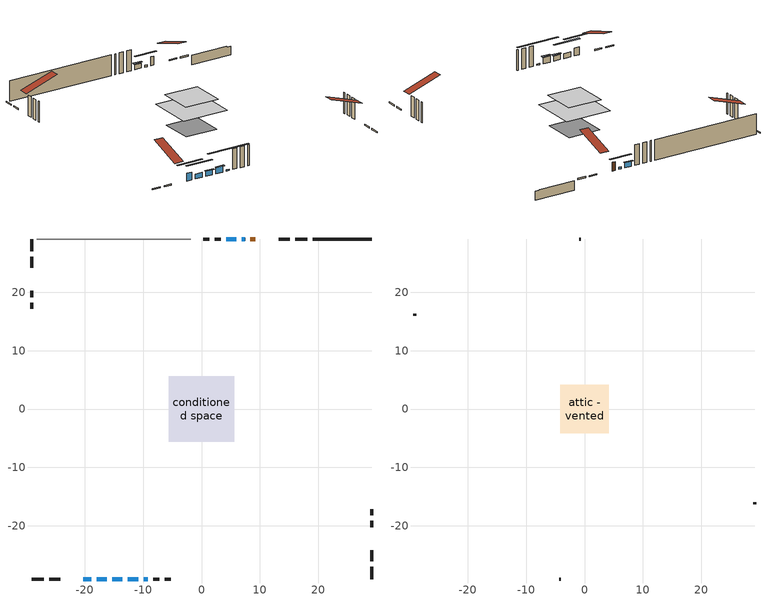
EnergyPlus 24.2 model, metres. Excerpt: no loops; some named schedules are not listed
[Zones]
conditioned space
 floor adiabatic (AdiabaticFloorConstruction): -5.62,-5.62 -5.62,5.62 5.62,5.62 5.62,-5.62 z3
 floor foundation (Slab1 construction): -3.99,-3.99 -3.99,3.99 3.99,3.99 3.99,-3.99 z-1.69
 wall outside (RimJoist1 construction): 18.16,29.15 16.06,29.15 / -29.15,-29.15 -27.06,-29.15 / -29.15,29.15 -29.15,27.06 / 29.15,-29.15 29.15,-27.06 z0.56:0.86
 wall outside (RimJoist2 construction): 15.13,29.15 13.25,29.15 / -26.13,-29.15 -24.24,-29.15 / -29.15,26.13 -29.15,24.24 / 29.15,-26.13 29.15,-24.24 z0.56:0.86
 wall outside (AdiabaticWallConstruction 1): 9.25,29.15 8.39,29.15 z0.56:2.59
 wall outside (AdiabaticWallConstruction): 7.46,29.15 6.9,29.15 z0.56:1.02; -20.24,-29.15 -18.92,-29.15 z0.56:2.41; -17.99,-29.15 -16.26,-29.15 / 5.97,29.15 4.24,29.15 / -15.33,-29.15 -13.6,-29.15 z0.56:1.73; -12.68,-29.15 -10.87,-29.15 z0.56:1.98; -9.94,-29.15 -9.23,-29.15 z0.56:0.86
 wall outside (Wall1 construction): 3.31,29.15 2.24,29.15 / -8.3,-29.15 -7.22,-29.15 / -29.15,20.24 -29.15,19.16 / 29.15,-20.24 29.15,-19.16 z0.56:5.44
 wall outside (Wall2 construction): 1.31,29.15 0.3,29.15 / -6.29,-29.15 -5.29,-29.15 / -29.15,18.23 -29.15,17.22 / 29.15,-18.23 29.15,-17.22 z0.56:5.44
 wall foundation (FoundationWall1 construction): 19.09,29.15,-1.69 19.09,29.15,0.56 28.15,29.15,0.56 28.15,29.15,0.35 29.15,29.15,0.35 29.15,29.15,-1.69
 wall adiabatic (Wall4 construction): -1.85,29.15 -28.22,29.15 z0.56:5.44
 window (WindowConstruction): 7.46,29.15 6.9,29.15 z0.56:1.02
 window (WindowConstruction 1): -20.24,-29.15 -18.92,-29.15 z0.56:2.41
 window (WindowConstruction 2): -17.99,-29.15 -16.26,-29.15 z0.56:1.73
 window (WindowConstruction 3): 5.97,29.15 4.24,29.15 z0.56:1.73
 window (WindowConstruction 4): -15.33,-29.15 -13.61,-29.15 z0.56:1.73
 window (WindowConstruction 5): -12.68,-29.15 -10.87,-29.15 z0.56:1.98
 window (WindowConstruction 6): -9.94,-29.15 -9.23,-29.15 z0.56:0.86
 door (Door): 9.25,29.15 8.39,29.15 z0.56:2.59
 ceiling adiabatic (AdiabaticFloorConstruction): 5.62,-5.62 5.62,5.62 -5.62,5.62 -5.62,-5.62 z3
attic - vented
 floor to conditioned space (Floor1 construction Reversed): -4.18,-4.18 -4.18,4.18 4.18,4.18 4.18,-4.18 z5.44
 wall outside (Wall3 construction): -0.63,29.15 -0.92,29.15 / -4.36,-29.15 -4.07,-29.15 / -29.15,16.3 -29.15,16 / 29.15,-16.3 29.15,-16 z0.56:5.44
 roof outside (Roof1 construction): 10.18,29.15,5.44 10.18,21.02,8.15 12.32,21.02,8.15 12.32,29.15,5.44; -21.17,-29.15,5.44 -21.17,-21.02,8.15 -23.31,-21.02,8.15 -23.31,-29.15,5.44; -29.15,21.17,5.44 -21.02,21.17,8.15 -21.02,23.31,8.15 -29.15,23.31,5.44; 29.15,-21.17,5.44 21.02,-21.17,8.15 21.02,-23.31,8.15 29.15,-23.31,5.44
shading: 4.35,29.15 10.01,29.15 10.01,29.57 4.35,29.57 z3.57; -16.37,-29.15 -22.79,-29.15 -22.79,-29.57 -16.37,-29.57 z4.96; -13.71,-29.15 -20.54,-29.15 -20.54,-29.57 -13.71,-29.57 z4.28; 4.04,29.15 6.17,29.15 6.17,29.57 4.04,29.57 z1.93; -13.4,-29.15 -15.53,-29.15 -15.53,-29.57 -13.4,-29.57 z1.93; -10.67,-29.15 -12.88,-29.15 -12.88,-29.57 -10.67,-29.57 z2.18; -4.22,-29.15 -14.95,-29.15 -14.95,-29.57 -4.22,-29.57 z5.87
[Building]
Building 1: Terrain=Suburbs
[Site:Location]
Toronto City Centre_ON: Latitude {deg}=43.63; Longitude {deg}=-79.39; Time Zone {hr}=-5; Elevation {m}=77; Keep Site Location Information=Yes
[Site:GroundTemperature:Shallow]
5.01852, 3.26908, 3.12898, 3.95918, 7.29196, 10.6092, 13.4851, 15.3069, 15.4617, 13.9799, 11.1774, 7.9619
[Site:WaterMainsTemperature]
Calculation Method=Schedule; Temperature Schedule=mains temperature schedule
[Material] Roughness=Rough; Thermal Absorptance=0.9
Name | Thickness {m} | Conductivity {W/m-K} | Density {kg/m3} | Specific Heat {J/kg-K} | Solar Absorptance | Visible Absorptance
asphalt or fiberglass shingles | 0.00635 | 0.162714 | 1121.4 | 1465.45 | 0.4 | 0.4
ceiling stud and cavity | 0.1397 | 0.122434 | 65.682 | 1177.47 | 0.7 | 0.7
concrete 4.0 in. | 0.1016 | 1.803125 | 2242.8 | 837.4 | 0.7 | 0.7
concrete 8.0 in. | 0.2032 | 1.803125 | 2242.8 | 837.4 | 0.7 | 0.7
door material | 0.04445 | 0.327969 | 512.64 | 1214.23 | 0.7 | 0.7
floor covering | 0.0127 | 0.0433444 | 54.468 | 1339.84 | 0.6 | 0.6
floor rigid ins; wall rigid ins | 0.512978 | 0.029427 | 32.04 | 1214.23 | 0.7 | 0.7
floor stud and cavity | 0.1397 | 1.75129 | 37.0049 | 1207.88 | 0.7 | 0.7
furniture material conditioned space 1 | 0.1524 | 0.115458 | 640.8 | 1214.23 | 0.6 | 0.6
gypsum board | 0.0127 | 0.160291 | 801 | 837.4 | 0.6 | 0.6
osb sheathing 0.5 in. | 0.0127 | 0.115458 | 512.64 | 1214.23 | 0.7 | 0.7
osb sheathing 0.5 in. 1 | 0.0127 | 0.115458 | 512.64 | 1214.23 | 0.4 | 0.4
osb sheathing 0.75 in. | 0.01905 | 0.115458 | 512.64 | 1214.23 | 0.7 | 0.7
osb sheathing 2.0 in. | 0.0508 | 0.115458 | 512.64 | 1214.23 | 0.7 | 0.7
rim joist stud and cavity | 0.0508 | 0.0453916 | 125.044 | 1163.47 | 0.6 | 0.6
rim joist stud and cavity 1 | 0.0508 | 0.0499498 | 125.044 | 1163.47 | 0.6 | 0.6
wall stud and cavity | 0.1397 | 0.11004 | 139.0536 | 1170.24 | 0.7 | 0.7
wall stud and cavity 1 | 0.1397 | 0.132674 | 139.0536 | 1170.24 | 0.7 | 0.7
wall stud and cavity 2 | 0.0889 | 6.9971 | 50.32683 | 1063.81 | 0.6 | 0.6
wall stud and cavity 3 | 0.1397 | 0.0975219 | 139.0536 | 1170.24 | 0.7 | 0.7
wall stud and cavity 4 | 0.0889 | 0.380278 | 52.3479 | 1209.89 | 0.7 | 0.7
wall stud and cavity 5 | 0.0889 | 0.391764 | 83.0341 | 1211.67 | 0.7 | 0.7
wood siding | 0.0254 | 0.102417 | 544.68 | 1172.36 | 0.4 | 0.4
wood siding 1 | 0.00254 | 0.102417 | 544.68 | 1172.36 | 0.4 | 0.4
wood siding 2; wood siding 3; wood siding 4 | 0.0254 | 0.102417 | 544.68 | 1172.36 | 0.7 | 0.7
[WindowMaterial:SimpleGlazingSystem]
Name | U-Factor {W/m2-K} | Solar Heat Gain Coefficient
WindowMaterial | 2.464252 | 0.51
WindowMaterial 1 | 2.09745 | 0.64
WindowMaterial 2 | 2.12017 | 0.63
WindowMaterial 3 | 2.09064 | 0.64
WindowMaterial 4 | 5.411134 | 0.58
[Construction]
AdiabaticFloorConstruction: floor stud and cavity, floor rigid ins, osb sheathing 0.75 in., floor covering
AdiabaticWallConstruction: wood siding 3, wall rigid ins, wall stud and cavity 4, gypsum board
AdiabaticWallConstruction 1: wood siding 4, wall rigid ins, wall stud and cavity 4, gypsum board
Door: door material
Floor1 construction Reversed: gypsum board, ceiling stud and cavity
FoundationWall1 construction: concrete 8.0 in.
furniture construction conditioned space 1: furniture material conditioned space 1
PartitionWallConstruction: gypsum board, wall stud and cavity 5, gypsum board
RimJoist1 construction: wood siding 2, osb sheathing 2.0 in., rim joist stud and cavity
RimJoist2 construction: wood siding 2, osb sheathing 2.0 in., rim joist stud and cavity 1
Roof1 construction: asphalt or fiberglass shingles
Slab1 construction: concrete 4.0 in.
Wall1 construction: wood siding, osb sheathing 0.5 in., wall stud and cavity, gypsum board
Wall2 construction: wood siding, osb sheathing 0.5 in., wall stud and cavity 1, gypsum board
Wall3 construction: wood siding 1, wall stud and cavity 2
Wall4 construction: osb sheathing 0.5 in. 1, wall stud and cavity 3, gypsum board
WindowConstruction: WindowMaterial
WindowConstruction 1: WindowMaterial 1
WindowConstruction 2; WindowConstruction 3; WindowConstruction 4: WindowMaterial 2
WindowConstruction 5: WindowMaterial 3
WindowConstruction 6: WindowMaterial 4
[Zone] Multiplier=1; Part of Total Floor Area=Yes
Name | Volume {m3}
attic - vented | 30.6953
conditioned space | 474.5
[Space]
Name | Zone | Volume {m3}
attic - vented 1 | attic - vented | 30.6953
conditioned space 1 | conditioned space | 474.5
[ZoneInfiltration:EffectiveLeakageArea]
infil attic - vented 1: Zone or Space=attic - vented 1; Schedule=Always On Discrete; Effective Air Leakage Area {cm2}=2936.42; Stack Coefficient=0.000527664; Wind Coefficient=1.55203e-05
[ZoneMixing]
whole house fan mix: Zone or Space=attic - vented; Schedule=Always On Continuous; Design Flow Rate Calculation Method=Flow/Zone; Design Flow Rate {m3/s}=0; Source Zone or Space=conditioned space
[SurfaceProperty:ExposedFoundationPerimeter]
Slab1: Exposed Perimeter Calculation Method=TotalExposedPerimeter; Total Exposed Perimeter {m}=10.065
[InternalMass] Zone or ZoneList=conditioned space; Space or SpaceList=conditioned space 1
Name | Construction | Surface Area {m2}
furniture mass conditioned space 1 | furniture construction conditioned space 1 | 76.0198
partition wall mass | PartitionWallConstruction | 190.05
[Lights]
interior lighting: Zone or ZoneList or Space or SpaceList=conditioned space 1; Schedule=interior lighting schedule; Design Level Calculation Method=LightingLevel; Lighting Level {W}=343.2; Return Air Fraction=0; Fraction Radiant=0.6; Fraction Visible=0.2; Fraction Replaceable=1
[People]
occupants: Zone or ZoneList or Space or SpaceList=conditioned space 1; Number of People Schedule=occupants schedule; Number of People Calculation Method=People; Number of People=3; Fraction Radiant=0.314171; Sensible Heat Fraction=0.56303; Activity Level Schedule=occupants activity schedule; Carbon Dioxide Generation Rate {m3/s-W}=0; Enable ASHRAE 55 Comfort Warnings=No; Mean Radiant Temperature Calculation Type=EnclosureAveraged
[ElectricEquipment] Zone or ZoneList or Space or SpaceList=conditioned space 1; Design Level Calculation Method=EquipmentLevel
Name | Schedule | Design Level {W} | Fraction Latent | Fraction Radiant | Fraction Lost
clothes dryer | clothes dryer schedule | 140.772 | 0.015 | 0.081 | 0.85
clothes washer | clothes washer schedule | 32.1985 | 0.03 | 0.162 | 0.7
cooking range | cooking range schedule | 208.969 | 0.08 | 0.432 | 0.2
dishwasher | dishwasher schedule | 66.8632 | 0.3 | 0.18 | 0.4
fridge | fridge schedule | 72.9452 | 0 | 0.6 | 0
mech vent bath fan 0 | mech vent bath fan 0 schedule | 50.2 | 0 | 0 | 1
mech vent house fan | mech vent house fan schedule | 0 | 0 | 0 | 1
mech vent house fan cfis | mech vent house fan cfis schedule | 0 | 0 | 0 | 0
misc plug loads | misc plug loads schedule | 494.7 | 0.045 | 0.513 | 0.1
whole house fan | Always On Discrete | 0 | 0 | 0 | 1
[OtherEquipment] Zone or ZoneList or Space or SpaceList=conditioned space 1; Design Level Calculation Method=EquipmentLevel
Name | Fuel Type | Schedule | Design Level {W} | Fraction Latent | Fraction Radiant | Fraction Lost
clothes dryer 1 | Electricity | clothes dryer schedule | 0 | 0.015 | 0.081 | 0.85
cooking range 1 | Electricity | cooking range schedule | 0 | 0.08 | 0.432 | 0.2
general water use latent | None | general water use schedule | 59.3978 | 1 | 0 | 0
general water use sensible | None | general water use schedule | -58.539 | 0 | 0.6 | 0
mech vent house fan latent load | None | Always On Discrete | 0 | 1 | 0 | 0
mech vent house fan sensible load | None | Always On Discrete | 0 | 0 | 0 | 0
water heater energy adjustment1 | NaturalGas | Always On Discrete | 0.01 | 0 | 0 | 1
[ZoneInfiltration:DesignFlowRate] Zone or ZoneList or Space or SpaceList=conditioned space 1; Schedule=Always On Discrete; Design Flow Rate Calculation Method=Flow/Zone; Design Flow Rate {m3/s}=0
infil flow; natural vent flow; whole house fan flow
[AvailabilityManager:Scheduled]
furnace airloop Availability Manager: Schedule=Always On Discrete
[Foundation:Kiva]
Foundation Kiva 1: Initial Indoor Air Temperature {C}=18; Wall Height Above Grade {m}=0.560009; Wall Depth Below Slab {m}=0.2032
[Foundation:Kiva:Settings]
Soil Conductivity {W/m-K}=0.849921; Soil Density {kg/m3}=1842.3; Soil Specific Heat {J/kg-K}=418.7; Ground Solar Absorptivity=0.9; Ground Thermal Absorptivity=0.9; Ground Surface Roughness {m}=0.03; Far-Field Width {m}=40; Deep-Ground Boundary Condition=ZeroFlux; Deep-Ground Depth {m}=40; Minimum Cell Dimension {m}=0.2; Maximum Cell Growth Coefficient=3; Simulation Timestep=Timestep
[Exterior:Lights]
exterior lighting: Schedule=exterior lighting schedule; Design Level {W}=75.6
[EnergyManagementSystem:GlobalVariable]
furnace_airloop_Fan_RTF
infil_program_Qfan
infil_program_Qinf
natural_vent_program_Qnv
natural_vent_program_Qwhf
[EnergyManagementSystem:Sensor]
Name | Output:Variable or Output:Meter Index Key | Output:Variable or Output:Meter
airflow_gain | infil flow | Infiltration Sensible Heat Gain Energy
airflow_gain_1 | natural vent flow | Infiltration Sensible Heat Gain Energy
airflow_gain_2 | whole house fan flow | Infiltration Sensible Heat Gain Energy
airflow_loss | infil flow | Infiltration Sensible Heat Loss Energy
airflow_loss_1 | natural vent flow | Infiltration Sensible Heat Loss Energy
airflow_loss_2 | whole house fan flow | Infiltration Sensible Heat Loss Energy
clg_load_cond |  | Cooling:EnergyTransfer:Zone:CONDITIONED SPACE
clg_sp_s; clg_sp_s_1 | cooling setpoint | Schedule Value
clothes_dryer_exhaust_0_sch_s | clothes dryer exhaust 0 schedule | Schedule Value
cool_season | cooling season schedule | Schedule Value
htg_load_cond |  | Heating:EnergyTransfer:Zone:CONDITIONED SPACE
htg_sp_s; htg_sp_s_1 | heating setpoint | Schedule Value
ig_ee_conv | clothes dryer | Electric Equipment Convective Heating Energy
ig_ee_conv_2 | cooking range | Electric Equipment Convective Heating Energy
ig_ee_conv_4 | fridge | Electric Equipment Convective Heating Energy
ig_ee_conv_5 | misc plug loads | Electric Equipment Convective Heating Energy
ig_ee_conv_6 | whole house fan | Electric Equipment Convective Heating Energy
ig_ee_rad | clothes dryer | Electric Equipment Radiant Heating Energy
ig_ee_rad_2 | cooking range | Electric Equipment Radiant Heating Energy
ig_ee_rad_4 | fridge | Electric Equipment Radiant Heating Energy
ig_ee_rad_5 | misc plug loads | Electric Equipment Radiant Heating Energy
ig_ee_rad_6 | whole house fan | Electric Equipment Radiant Heating Energy
ig_lgt_conv | interior lighting | Lights Convective Heating Energy
ig_lgt_rad | interior lighting | Lights Radiant Heating Energy
ig_lgt_vis | interior lighting | Lights Visible Radiation Heating Energy
ig_oe_conv | clothes dryer 1 | Other Equipment Convective Heating Energy
ig_oe_conv_1 | cooking range 1 | Other Equipment Convective Heating Energy
ig_oe_conv_2 | general water use latent | Other Equipment Convective Heating Energy
ig_oe_conv_3 | general water use sensible | Other Equipment Convective Heating Energy
ig_oe_conv_4 | water heater energy adjustment1 | Other Equipment Convective Heating Energy
ig_oe_rad | clothes dryer 1 | Other Equipment Radiant Heating Energy
ig_oe_rad_1 | cooking range 1 | Other Equipment Radiant Heating Energy
ig_oe_rad_2 | general water use latent | Other Equipment Radiant Heating Energy
ig_oe_rad_3 | general water use sensible | Other Equipment Radiant Heating Energy
ig_oe_rad_4 | water heater energy adjustment1 | Other Equipment Radiant Heating Energy
ig_ppl_conv | occupants | People Convective Heating Energy
ig_ppl_rad | occupants | People Radiant Heating Energy
im_conv | furniture mass conditioned space 1 | Surface Inside Face Convection Heat Gain Energy
im_conv_1 | partition wall mass | Surface Inside Face Convection Heat Gain Energy
im_ig | furniture mass conditioned space 1 | Surface Inside Face Internal Gains Radiation Heat Gain Energy
im_ig_1 | partition wall mass | Surface Inside Face Internal Gains Radiation Heat Gain Energy
im_lgt | furniture mass conditioned space 1 | Surface Inside Face Lights Radiation Heat Gain Energy
im_lgt_1 | partition wall mass | Surface Inside Face Lights Radiation Heat Gain Energy
im_sol | furniture mass conditioned space 1 | Surface Inside Face Solar Radiation Heat Gain Energy
im_sol_1 | partition wall mass | Surface Inside Face Solar Radiation Heat Gain Energy
im_surf | furniture mass conditioned space 1 | Surface Inside Face Net Surface Thermal Radiation Heat Gain Energy
im_surf_1 | partition wall mass | Surface Inside Face Net Surface Thermal Radiation Heat Gain Energy
mech_vent_bath_fan_0_sch_s | mech vent bath fan 0 schedule | Schedule Value
mv_conv | mech vent bath fan 0 | Electric Equipment Convective Heating Energy
mv_conv_1 | mech vent house fan | Electric Equipment Convective Heating Energy
mv_conv_2 | mech vent house fan cfis | Electric Equipment Convective Heating Energy
mv_conv_3 | mech vent house fan latent load | Other Equipment Convective Heating Energy
mv_conv_4 | mech vent house fan sensible load | Other Equipment Convective Heating Energy
mv_rad | mech vent bath fan 0 | Electric Equipment Radiant Heating Energy
mv_rad_1 | mech vent house fan | Electric Equipment Radiant Heating Energy
mv_rad_2 | mech vent house fan cfis | Electric Equipment Radiant Heating Energy
mv_rad_3 | mech vent house fan latent load | Other Equipment Radiant Heating Energy
mv_rad_4 | mech vent house fan sensible load | Other Equipment Radiant Heating Energy
natural_vent_s | natural vent schedule | Schedule Value
out_pb_s |  | Site Outdoor Air Barometric Pressure
out_wt_s |  | Site Outdoor Air Humidity Ratio
site_vw_s |  | Site Wind Speed
ss_back_out | Window1 | Surface Window Shortwave from Zone Back Out Window Heat Transfer Rate
ss_back_out_1 | Window2 | Surface Window Shortwave from Zone Back Out Window Heat Transfer Rate
ss_back_out_2 | Window3 | Surface Window Shortwave from Zone Back Out Window Heat Transfer Rate
ss_back_out_3 | Window4 | Surface Window Shortwave from Zone Back Out Window Heat Transfer Rate
ss_back_out_4 | Window5 | Surface Window Shortwave from Zone Back Out Window Heat Transfer Rate
ss_back_out_5 | Window6 | Surface Window Shortwave from Zone Back Out Window Heat Transfer Rate
ss_back_out_6 | Window7 | Surface Window Shortwave from Zone Back Out Window Heat Transfer Rate
ss_conv | Door1 | Surface Inside Face Convection Heat Gain Energy
ss_conv_1 | Window1 | Surface Inside Face Convection Heat Gain Energy
ss_conv_2 | Window2 | Surface Inside Face Convection Heat Gain Energy
ss_conv_3 | Window3 | Surface Inside Face Convection Heat Gain Energy
ss_conv_4 | Window4 | Surface Inside Face Convection Heat Gain Energy
ss_conv_5 | Window5 | Surface Inside Face Convection Heat Gain Energy
ss_conv_6 | Window6 | Surface Inside Face Convection Heat Gain Energy
ss_conv_7 | Window7 | Surface Inside Face Convection Heat Gain Energy
ss_ig | Door1 | Surface Inside Face Internal Gains Radiation Heat Gain Energy
ss_ig_1 | Window1 | Surface Inside Face Internal Gains Radiation Heat Gain Energy
ss_ig_2 | Window2 | Surface Inside Face Internal Gains Radiation Heat Gain Energy
ss_ig_3 | Window3 | Surface Inside Face Internal Gains Radiation Heat Gain Energy
ss_ig_4 | Window4 | Surface Inside Face Internal Gains Radiation Heat Gain Energy
ss_ig_5 | Window5 | Surface Inside Face Internal Gains Radiation Heat Gain Energy
ss_ig_6 | Window6 | Surface Inside Face Internal Gains Radiation Heat Gain Energy
ss_ig_7 | Window7 | Surface Inside Face Internal Gains Radiation Heat Gain Energy
ss_lgt | Door1 | Surface Inside Face Lights Radiation Heat Gain Energy
ss_sol | Door1 | Surface Inside Face Solar Radiation Heat Gain Energy
ss_surf | Door1 | Surface Inside Face Net Surface Thermal Radiation Heat Gain Energy
ss_surf_1 | Window1 | Surface Inside Face Net Surface Thermal Radiation Heat Gain Energy
ss_surf_2 | Window2 | Surface Inside Face Net Surface Thermal Radiation Heat Gain Energy
ss_surf_3 | Window3 | Surface Inside Face Net Surface Thermal Radiation Heat Gain Energy
ss_surf_4 | Window4 | Surface Inside Face Net Surface Thermal Radiation Heat Gain Energy
ss_surf_5 | Window5 | Surface Inside Face Net Surface Thermal Radiation Heat Gain Energy
ss_surf_6 | Window6 | Surface Inside Face Net Surface Thermal Radiation Heat Gain Energy
ss_surf_7 | Window7 | Surface Inside Face Net Surface Thermal Radiation Heat Gain Energy
ss_trans_in | Window1 | Surface Window Transmitted Solar Radiation Rate
ss_trans_in_1 | Window2 | Surface Window Transmitted Solar Radiation Rate
ss_trans_in_2 | Window3 | Surface Window Transmitted Solar Radiation Rate
ss_trans_in_3 | Window4 | Surface Window Transmitted Solar Radiation Rate
ss_trans_in_4 | Window5 | Surface Window Transmitted Solar Radiation Rate
ss_trans_in_5 | Window6 | Surface Window Transmitted Solar Radiation Rate
ss_trans_in_6 | Window7 | Surface Window Transmitted Solar Radiation Rate
ss_trans_out | Window1 | Surface Inside Face Initial Transmitted Diffuse Transmitted Out Window Solar Radiation Rate
ss_trans_out_1 | Window2 | Surface Inside Face Initial Transmitted Diffuse Transmitted Out Window Solar Radiation Rate
ss_trans_out_2 | Window3 | Surface Inside Face Initial Transmitted Diffuse Transmitted Out Window Solar Radiation Rate
ss_trans_out_3 | Window4 | Surface Inside Face Initial Transmitted Diffuse Transmitted Out Window Solar Radiation Rate
ss_trans_out_4 | Window5 | Surface Inside Face Initial Transmitted Diffuse Transmitted Out Window Solar Radiation Rate
ss_trans_out_5 | Window6 | Surface Inside Face Initial Transmitted Diffuse Transmitted Out Window Solar Radiation Rate
ss_trans_out_6 | Window7 | Surface Inside Face Initial Transmitted Diffuse Transmitted Out Window Solar Radiation Rate
s_conv | Floor1 | Surface Inside Face Convection Heat Gain Energy
s_conv_1 | FoundationWall1 | Surface Inside Face Convection Heat Gain Energy
s_conv_10 | RimJoist2:270 | Surface Inside Face Convection Heat Gain Energy
s_conv_11 | RimJoist2:90 | Surface Inside Face Convection Heat Gain Energy
s_conv_12 | Slab1 | Surface Inside Face Convection Heat Gain Energy
s_conv_13 | Wall1:0 | Surface Inside Face Convection Heat Gain Energy
s_conv_14 | Wall1:180 | Surface Inside Face Convection Heat Gain Energy
s_conv_15 | Wall1:270 | Surface Inside Face Convection Heat Gain Energy
s_conv_16 | Wall1:90 | Surface Inside Face Convection Heat Gain Energy
s_conv_17 | Wall2:0 | Surface Inside Face Convection Heat Gain Energy
s_conv_18 | Wall2:180 | Surface Inside Face Convection Heat Gain Energy
s_conv_19 | Wall2:270 | Surface Inside Face Convection Heat Gain Energy
s_conv_2 | inferred conditioned ceiling | Surface Inside Face Convection Heat Gain Energy
s_conv_20 | Wall2:90 | Surface Inside Face Convection Heat Gain Energy
s_conv_21 | Wall4 | Surface Inside Face Convection Heat Gain Energy
s_conv_3 | inferred conditioned floor | Surface Inside Face Convection Heat Gain Energy
s_conv_4 | RimJoist1:0 | Surface Inside Face Convection Heat Gain Energy
s_conv_5 | RimJoist1:180 | Surface Inside Face Convection Heat Gain Energy
s_conv_6 | RimJoist1:270 | Surface Inside Face Convection Heat Gain Energy
s_conv_7 | RimJoist1:90 | Surface Inside Face Convection Heat Gain Energy
s_conv_8 | RimJoist2:0 | Surface Inside Face Convection Heat Gain Energy
s_conv_9 | RimJoist2:180 | Surface Inside Face Convection Heat Gain Energy
s_ig | Floor1 | Surface Inside Face Internal Gains Radiation Heat Gain Energy
s_ig_1 | FoundationWall1 | Surface Inside Face Internal Gains Radiation Heat Gain Energy
s_ig_10 | RimJoist2:270 | Surface Inside Face Internal Gains Radiation Heat Gain Energy
s_ig_11 | RimJoist2:90 | Surface Inside Face Internal Gains Radiation Heat Gain Energy
s_ig_12 | Slab1 | Surface Inside Face Internal Gains Radiation Heat Gain Energy
s_ig_13 | Wall1:0 | Surface Inside Face Internal Gains Radiation Heat Gain Energy
s_ig_14 | Wall1:180 | Surface Inside Face Internal Gains Radiation Heat Gain Energy
s_ig_15 | Wall1:270 | Surface Inside Face Internal Gains Radiation Heat Gain Energy
s_ig_16 | Wall1:90 | Surface Inside Face Internal Gains Radiation Heat Gain Energy
s_ig_17 | Wall2:0 | Surface Inside Face Internal Gains Radiation Heat Gain Energy
s_ig_18 | Wall2:180 | Surface Inside Face Internal Gains Radiation Heat Gain Energy
s_ig_19 | Wall2:270 | Surface Inside Face Internal Gains Radiation Heat Gain Energy
s_ig_2 | inferred conditioned ceiling | Surface Inside Face Internal Gains Radiation Heat Gain Energy
s_ig_20 | Wall2:90 | Surface Inside Face Internal Gains Radiation Heat Gain Energy
s_ig_21 | Wall4 | Surface Inside Face Internal Gains Radiation Heat Gain Energy
s_ig_3 | inferred conditioned floor | Surface Inside Face Internal Gains Radiation Heat Gain Energy
s_ig_4 | RimJoist1:0 | Surface Inside Face Internal Gains Radiation Heat Gain Energy
s_ig_5 | RimJoist1:180 | Surface Inside Face Internal Gains Radiation Heat Gain Energy
s_ig_6 | RimJoist1:270 | Surface Inside Face Internal Gains Radiation Heat Gain Energy
s_ig_7 | RimJoist1:90 | Surface Inside Face Internal Gains Radiation Heat Gain Energy
s_ig_8 | RimJoist2:0 | Surface Inside Face Internal Gains Radiation Heat Gain Energy
s_ig_9 | RimJoist2:180 | Surface Inside Face Internal Gains Radiation Heat Gain Energy
s_lgt | Floor1 | Surface Inside Face Lights Radiation Heat Gain Energy
s_lgt_1 | FoundationWall1 | Surface Inside Face Lights Radiation Heat Gain Energy
s_lgt_10 | RimJoist2:270 | Surface Inside Face Lights Radiation Heat Gain Energy
s_lgt_11 | RimJoist2:90 | Surface Inside Face Lights Radiation Heat Gain Energy
s_lgt_12 | Slab1 | Surface Inside Face Lights Radiation Heat Gain Energy
s_lgt_13 | Wall1:0 | Surface Inside Face Lights Radiation Heat Gain Energy
s_lgt_14 | Wall1:180 | Surface Inside Face Lights Radiation Heat Gain Energy
s_lgt_15 | Wall1:270 | Surface Inside Face Lights Radiation Heat Gain Energy
s_lgt_16 | Wall1:90 | Surface Inside Face Lights Radiation Heat Gain Energy
s_lgt_17 | Wall2:0 | Surface Inside Face Lights Radiation Heat Gain Energy
s_lgt_18 | Wall2:180 | Surface Inside Face Lights Radiation Heat Gain Energy
s_lgt_19 | Wall2:270 | Surface Inside Face Lights Radiation Heat Gain Energy
s_lgt_2 | inferred conditioned ceiling | Surface Inside Face Lights Radiation Heat Gain Energy
s_lgt_20 | Wall2:90 | Surface Inside Face Lights Radiation Heat Gain Energy
s_lgt_21 | Wall4 | Surface Inside Face Lights Radiation Heat Gain Energy
